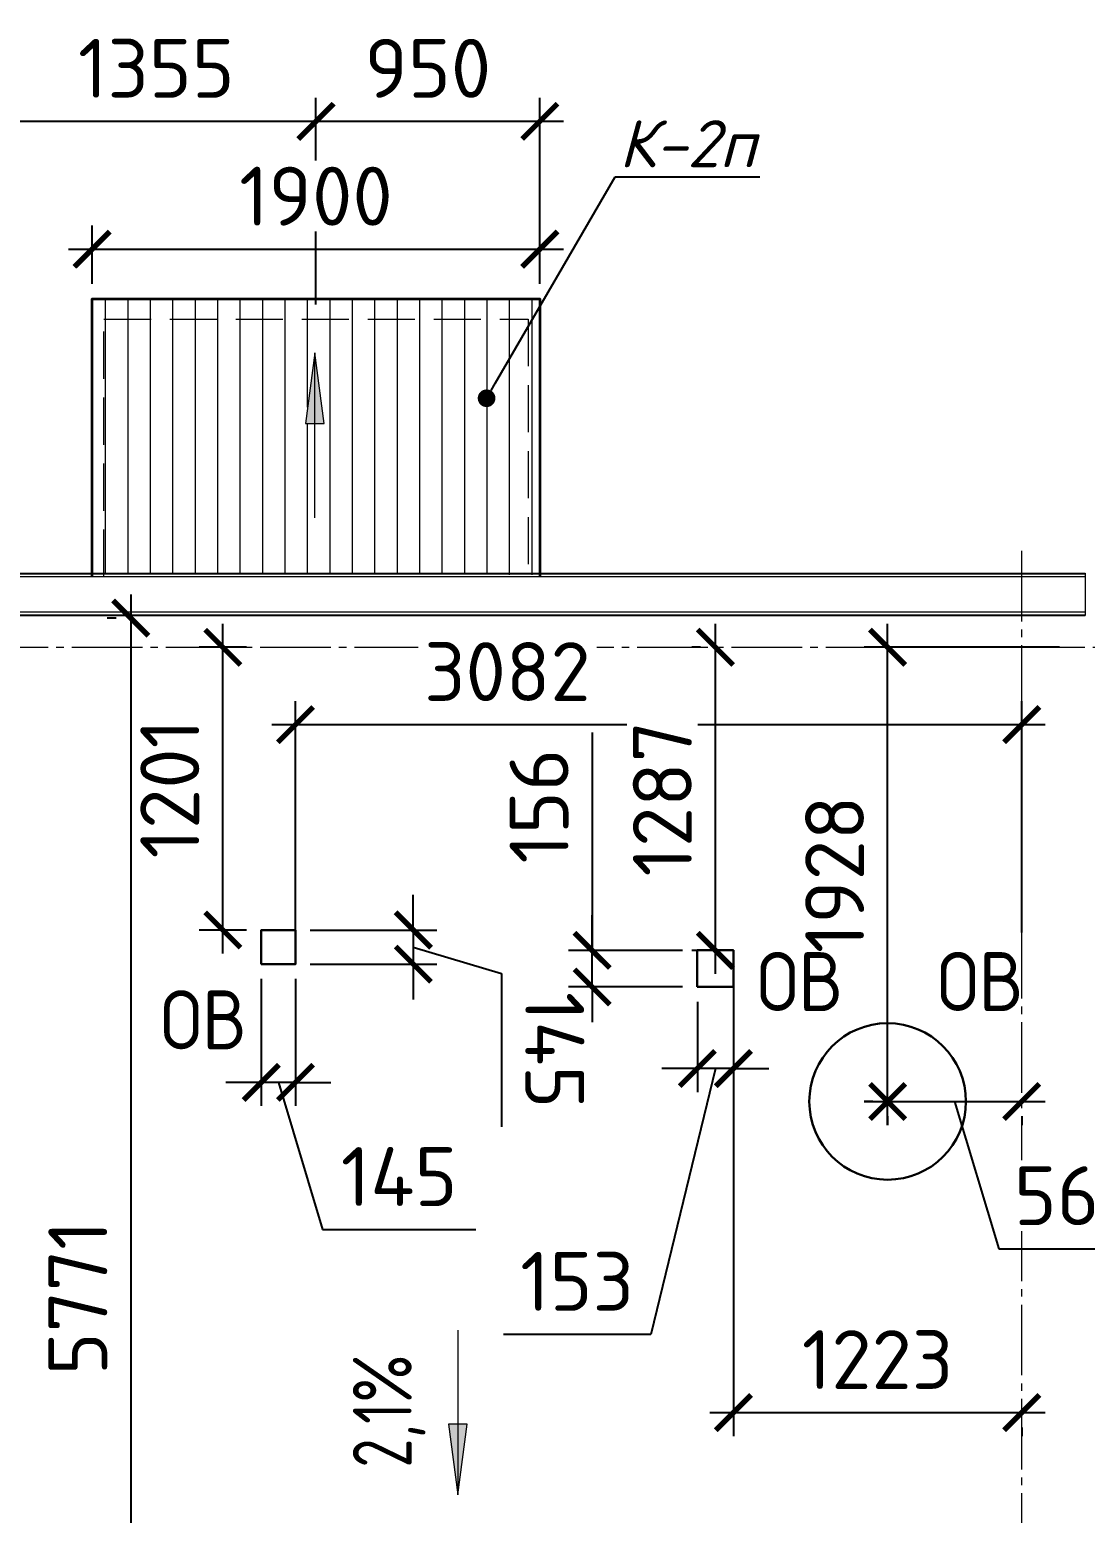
# Model space of a CAD drawing. Header units: millimetres. Extents: x -263990 to 193903, y -164417 to 240530.
# Drawn here: x -115247 to -110767, y -41706 to -35407 of the extents above; entities that cross this region are included whole.
import ezdxf
from ezdxf import colors
from ezdxf.entities.mleader import LeaderData, LeaderLine
from ezdxf.math import Vec2, Vec3

# ---------------------------------------------------------------- set-up
doc = ezdxf.new("R2010")
doc.units = ezdxf.units.MM
doc.header["$LTSCALE"] = 20
doc.linetypes.add('CENTER', pattern=[20, 15, -1.7, 1.6, -1.7])
doc.linetypes.add('DASHED', pattern=[7, 5, -2, 0])
doc.layers.get('0').update_dxf_attribs({"lineweight": 0})
doc.layers.get('Defpoints').update_dxf_attribs({"color": 4})
doc.layers.add('_4-3_ маркировка на кладочных планах АР', color=7, linetype='Continuous')
for name, color, linetype, lineweight in [('Козырьки контур', 7, 'DASHED', 18), ('Контур покрытие козырьков', 7, 'Continuous', 35), ('Линии1', 7, 'Continuous', 30), ('Оси', 7, 'CENTER', 9), ('Размеры', 7, 'Continuous', 9), ('Уклоны в точках', 7, 'Continuous', 9), ('ФЭ парапет', 7, 'Continuous', 18), ('Штриховка козырьки', 252, 'Continuous', 0)]:
    doc.layers.add(name, color=color, linetype=linetype, lineweight=lineweight)
doc.styles.add('GOST Common_2', font='gost-common.ttf', dxfattribs={"width": 0.9, "height": 250})
doc.styles.add('ISOCPEUR', font='isocpeur.ttf', dxfattribs={"width": 0.9, "height": 250})
doc.styles.add('PDF ISOCPEUR', font='isocpeur.ttf')
doc.styles.add('PDF ISOCPEUR Italic', font='isocpeui.ttf')
doc.dimstyles.new('СПДС размеры', dxfattribs={"dimscale": 100, "dimtxt": 2.5, "dimasz": 1.5, "dimexe": 1, "dimexo": 0.625, "dimgap": 1, "dimtad": 1, "dimdec": 0, "dimtxsty": 'PDF ISOCPEUR', "dimblk": 'ARCHTICK', "dimcen": 2.5, "dimdle": 1, "dimadec": 0, "dimazin": 2, "dimtfac": 0.75, "dimtdec": 0, "dimtmove": 1, "dimatfit": 3, "dimfxl": 1, "dimtfill": 1, "dimtolj": 1, "dimarcsym": 1})

# ---------------------------------------------------------------- blocks, each defined once
blk = doc.blocks.new('*U535')
at = {"layer": 'ФЭ парапет'}
for p, q in [((0, -180.1), (0, 0)), ((14805, 0), (0, 0)), ((14805, -2.6), (0, -2.6)), ((14805, -15), (0, -15)), ((14805, -165.1), (0, -165.1)), ((14805, -177.5), (0, -177.5)), ((14805, -180.1), (0, -180.1))]:
    blk.add_line(p, q, dxfattribs=at)
blk = doc.blocks.new('_ArchTick')
at = {"color": 0, "linetype": 'ByBlock', "const_width": 0.15}
blk.add_lwpolyline([(-0.5, -0.5), (0.5, 0.5)], dxfattribs=at)
blk = doc.blocks.new('*D568')
at = {"layer": 'Defpoints', "color": 0, "transparency": 16777216}
for p in [(-114263.9, -39374.9), (-114118.9, -39374.9), (-114263.9, -39876.7)]:
    blk.add_point(p, dxfattribs=at)
at = {"layer": 'Размеры', "color": 0, "lineweight": -2, "transparency": 16777216}
for p, q in [((-114263.9, -39437.4), (-114263.9, -39976.7)), ((-114118.9, -39437.4), (-114118.9, -39976.7)), ((-114263.9, -39876.7), (-114413.9, -39876.7)), ((-114118.9, -39876.7), (-114263.9, -39876.7)), ((-114118.9, -39876.7), (-114263.9, -39876.7)), ((-114191.4, -39876.7), (-114003.9, -40501.7)), ((-114118.9, -39876.7), (-113968.9, -39876.7)), ((-114003.9, -40501.7), (-113353.9, -40501.7))]:
    blk.add_line(p, q, dxfattribs=at)
at = {"layer": 'Размеры', "color": 0, "lineweight": -2, "transparency": 16777216, "xscale": 150, "yscale": 150, "zscale": 150}
blk.add_blockref('_ArchTick', (-114263.9, -39876.7), dxfattribs=at)
at = {"layer": 'Размеры', "color": 0, "lineweight": -2, "transparency": 16777216, "xscale": 150, "yscale": 150, "zscale": 150, "rotation": 180}
blk.add_blockref('_ArchTick', (-114118.9, -39876.7), dxfattribs=at)
at = {"layer": 'Размеры', "color": 0, "lineweight": 20, "transparency": 16777216, "insert": (-113678.9, -40276.7), "char_height": 250, "attachment_point": 5, "style": 'PDF ISOCPEUR', "bg_fill": 3, "box_fill_scale": 1.1, "bg_fill_color": 256, "bg_fill_true_color": 13158600, "bg_fill_transparency": 0}
blk.add_mtext('\\A1;145', dxfattribs=at)
blk = doc.blocks.new('*D569')
at = {"layer": 'Defpoints', "color": 0, "transparency": 16777216}
for p in [(-111036.9, -38357.8), (-114118.9, -39302.4), (-111036.9, -39302.4)]:
    blk.add_point(p, dxfattribs=at)
at = {"layer": 'Размеры', "color": 0, "lineweight": -2, "transparency": 16777216}
for p, q in [((-114118.9, -39239.9), (-114118.9, -38257.8)), ((-111036.9, -39239.9), (-111036.9, -38257.8)), ((-114218.9, -38357.8), (-110936.9, -38357.8))]:
    blk.add_line(p, q, dxfattribs=at)
at = {"layer": 'Размеры', "color": 0, "lineweight": -2, "transparency": 16777216, "xscale": 150, "yscale": 150, "zscale": 150, "rotation": 180}
blk.add_blockref('_ArchTick', (-114118.9, -38357.8), dxfattribs=at)
at = {"layer": 'Размеры', "color": 0, "lineweight": -2, "transparency": 16777216, "xscale": 150, "yscale": 150, "zscale": 150}
blk.add_blockref('_ArchTick', (-111036.9, -38357.8), dxfattribs=at)
at = {"layer": 'Размеры', "color": 0, "lineweight": 20, "transparency": 16777216, "insert": (-113219.6, -38132.8), "char_height": 250, "attachment_point": 5, "style": 'PDF ISOCPEUR', "bg_fill": 3, "box_fill_scale": 1.1, "bg_fill_color": 256, "bg_fill_true_color": 13158600, "bg_fill_transparency": 0}
blk.add_mtext('\\A1;3082', dxfattribs=at)
blk = doc.blocks.new('*D570')
at = {"layer": 'Defpoints', "color": 0, "transparency": 16777216}
for p in [(-114118.9, -39229.9), (-114118.9, -39374.9), (-113618.8, -39374.9)]:
    blk.add_point(p, dxfattribs=at)
at = {"layer": 'Размеры', "color": 0, "lineweight": -2, "transparency": 16777216}
for p, q in [((-113618.8, -39229.9), (-113618.8, -39079.9)), ((-114056.4, -39229.9), (-113518.8, -39229.9)), ((-113618.8, -39229.9), (-113618.8, -39374.9)), ((-113618.8, -39229.9), (-113618.8, -39374.9)), ((-113618.8, -39302.4), (-113243.8, -39414.9)), ((-114056.4, -39374.9), (-113518.8, -39374.9)), ((-113618.8, -39374.9), (-113618.8, -39524.9)), ((-113243.8, -39414.9), (-113243.8, -40064.9))]:
    blk.add_line(p, q, dxfattribs=at)
at = {"layer": 'Размеры', "color": 0, "lineweight": -2, "transparency": 16777216, "xscale": 150, "yscale": 150, "zscale": 150}
for p, rotation in [((-113618.8, -39229.9), 270), ((-113618.8, -39374.9), 90)]:
    blk.add_blockref('_ArchTick', p, dxfattribs=dict(at, rotation=rotation))
at = {"layer": 'Размеры', "color": 0, "lineweight": 20, "transparency": 16777216, "insert": (-113018.8, -39739.9), "char_height": 250, "attachment_point": 5, "rotation": 270, "style": 'PDF ISOCPEUR', "bg_fill": 3, "box_fill_scale": 1.1, "bg_fill_color": 256, "bg_fill_true_color": 13158600, "bg_fill_transparency": 0}
blk.add_mtext('\\A1;145', dxfattribs=at)
blk = doc.blocks.new('*D557')
at = {"layer": 'Defpoints', "color": 0, "transparency": 16777216}
for p in [(-112260.3, -39393.9), (-111036.9, -41278.9), (-111036.9, -41278.9)]:
    blk.add_point(p, dxfattribs=at)
at = {"layer": 'Размеры', "color": 0, "lineweight": -2, "transparency": 16777216}
for p, q in [((-112260.3, -39456.4), (-112260.3, -41378.9)), ((-112360.3, -41278.9), (-110936.9, -41278.9)), ((-111036.9, -41341.4), (-111036.9, -41378.9))]:
    blk.add_line(p, q, dxfattribs=at)
at = {"layer": 'Размеры', "color": 0, "lineweight": -2, "transparency": 16777216, "xscale": 150, "yscale": 150, "zscale": 150, "rotation": 180}
blk.add_blockref('_ArchTick', (-112260.3, -41278.9), dxfattribs=at)
at = {"layer": 'Размеры', "color": 0, "lineweight": -2, "transparency": 16777216, "xscale": 150, "yscale": 150, "zscale": 150}
blk.add_blockref('_ArchTick', (-111036.9, -41278.9), dxfattribs=at)
at = {"layer": 'Размеры', "color": 0, "lineweight": 20, "transparency": 16777216, "insert": (-111648.6, -41053.9), "char_height": 250, "attachment_point": 5, "style": 'PDF ISOCPEUR', "bg_fill": 3, "box_fill_scale": 1.1, "bg_fill_color": 256, "bg_fill_true_color": 13158600, "bg_fill_transparency": 0}
blk.add_mtext('\\A1;1223', dxfattribs=at)
blk = doc.blocks.new('*D558')
at = {"layer": 'Defpoints', "color": 0, "transparency": 16777216}
for p in [(-112413.4, -39471.7), (-112260.3, -39471.7), (-112413.4, -39817.9)]:
    blk.add_point(p, dxfattribs=at)
at = {"layer": 'Размеры', "color": 0, "lineweight": -2, "transparency": 16777216}
for p, q in [((-112413.4, -39534.2), (-112413.4, -39917.9)), ((-112260.3, -39534.2), (-112260.3, -39917.9)), ((-112336.8, -39817.9), (-112611.1, -40946.7)), ((-112413.4, -39817.9), (-112563.4, -39817.9)), ((-112260.3, -39817.9), (-112413.4, -39817.9)), ((-112260.3, -39817.9), (-112413.4, -39817.9)), ((-112260.3, -39817.9), (-112110.3, -39817.9)), ((-112611.1, -40946.7), (-113236.1, -40946.7))]:
    blk.add_line(p, q, dxfattribs=at)
at = {"layer": 'Размеры', "color": 0, "lineweight": -2, "transparency": 16777216, "xscale": 150, "yscale": 150, "zscale": 150}
blk.add_blockref('_ArchTick', (-112413.4, -39817.9), dxfattribs=at)
at = {"layer": 'Размеры', "color": 0, "lineweight": -2, "transparency": 16777216, "xscale": 150, "yscale": 150, "zscale": 150, "rotation": 180}
blk.add_blockref('_ArchTick', (-112260.3, -39817.9), dxfattribs=at)
at = {"layer": 'Размеры', "color": 0, "lineweight": 20, "transparency": 16777216, "insert": (-112923.6, -40721.7), "char_height": 250, "attachment_point": 5, "style": 'PDF ISOCPEUR', "bg_fill": 3, "box_fill_scale": 1.1, "bg_fill_color": 256, "bg_fill_true_color": 13158600, "bg_fill_transparency": 0}
blk.add_mtext('\\A1;153', dxfattribs=at)
blk = doc.blocks.new('*D559')
at = {"layer": 'Defpoints', "color": 0, "transparency": 16777216}
for p in [(-111605.8, -39957.8, 25748.3), (-111036.9, -39957.8), (-111036.9, -39957.8)]:
    blk.add_point(p, dxfattribs=at)
at = {"layer": 'Размеры', "color": 0, "lineweight": -2, "transparency": 16777216}
for p, q in [((-111705.8, -39957.8), (-110936.9, -39957.8)), ((-111321.4, -39957.8), (-111133.9, -40582.8)), ((-111605.8, -40020.3), (-111605.8, -40057.8)), ((-111036.9, -40020.3), (-111036.9, -40057.8)), ((-111133.9, -40582.8), (-110458.9, -40582.8))]:
    blk.add_line(p, q, dxfattribs=at)
at = {"layer": 'Размеры', "color": 0, "lineweight": -2, "transparency": 16777216, "xscale": 150, "yscale": 150, "zscale": 150, "rotation": 180}
blk.add_blockref('_ArchTick', (-111605.8, -39957.8), dxfattribs=at)
at = {"layer": 'Размеры', "color": 0, "lineweight": -2, "transparency": 16777216, "xscale": 150, "yscale": 150, "zscale": 150}
blk.add_blockref('_ArchTick', (-111036.9, -39957.8), dxfattribs=at)
at = {"layer": 'Размеры', "color": 0, "lineweight": 20, "transparency": 16777216, "insert": (-110796.4, -40357.8), "char_height": 250, "attachment_point": 5, "style": 'PDF ISOCPEUR', "bg_fill": 3, "box_fill_scale": 1.1, "bg_fill_color": 256, "bg_fill_true_color": 13158600, "bg_fill_transparency": 0}
blk.add_mtext('\\A1;569', dxfattribs=at)
blk = doc.blocks.new('*D580')
at = {"layer": 'Defpoints', "color": 0, "transparency": 16777216}
for p in [(-114817.7, -37905.7), (-114817.7, -43677.1), (-113265.2, -43677.1)]:
    blk.add_point(p, dxfattribs=at)
at = {"layer": 'Размеры', "color": 0, "lineweight": -2, "transparency": 16777216}
for p, q in [((-114817.7, -37805.7), (-114817.7, -43777.1)), ((-114880.2, -37905.7), (-114917.7, -37905.7)), ((-113327.7, -43677.1), (-114917.7, -43677.1))]:
    blk.add_line(p, q, dxfattribs=at)
at = {"layer": 'Размеры', "color": 0, "lineweight": -2, "transparency": 16777216, "xscale": 150, "yscale": 150, "zscale": 150}
for p, rotation in [((-114817.7, -37905.7), 90), ((-114817.7, -43677.1), 270)]:
    blk.add_blockref('_ArchTick', p, dxfattribs=dict(at, rotation=rotation))
at = {"layer": 'Размеры', "color": 0, "transparency": 16777216, "insert": (-115042.7, -40791.4), "char_height": 250, "attachment_point": 5, "rotation": 90, "style": 'PDF ISOCPEUR', "bg_fill": 3, "box_fill_scale": 1.1, "bg_fill_color": 256, "bg_fill_true_color": 13158600, "bg_fill_transparency": 0}
blk.add_mtext('\\A1;5771', dxfattribs=at)
blk = doc.blocks.new('*D582')
at = {"layer": 'Defpoints', "color": 0, "transparency": 16777216}
for p in [(-111605.7, -38029.4), (-110813.4, -38029.4), (-111605.7, -39957.8)]:
    blk.add_point(p, dxfattribs=at)
at = {"layer": 'Размеры', "color": 0, "lineweight": -2, "transparency": 16777216}
for p, q in [((-111605.7, -40057.8), (-111605.7, -37929.4)), ((-110875.9, -38029.4), (-111705.7, -38029.4)), ((-111668.2, -39957.8), (-111705.7, -39957.8))]:
    blk.add_line(p, q, dxfattribs=at)
at = {"layer": 'Размеры', "color": 0, "lineweight": -2, "transparency": 16777216, "xscale": 150, "yscale": 150, "zscale": 150}
for p, rotation in [((-111605.7, -38029.4), 90), ((-111605.7, -39957.8), 270)]:
    blk.add_blockref('_ArchTick', p, dxfattribs=dict(at, rotation=rotation))
at = {"layer": 'Размеры', "color": 0, "transparency": 16777216, "insert": (-111830.7, -38993.6), "char_height": 250, "attachment_point": 5, "rotation": 90, "style": 'PDF ISOCPEUR', "bg_fill": 3, "box_fill_scale": 1.1, "bg_fill_color": 256, "bg_fill_true_color": 13158600, "bg_fill_transparency": 0}
blk.add_mtext('\\A1;1928', dxfattribs=at)
blk = doc.blocks.new('*D583')
at = {"layer": 'Defpoints', "color": 0, "transparency": 16777216}
for p in [(-112860.1, -39316.1), (-112413.4, -39316.1), (-112413.4, -39471.7)]:
    blk.add_point(p, dxfattribs=at)
at = {"layer": 'Размеры', "color": 0, "lineweight": -2, "transparency": 16777216}
for p, q in [((-112860.1, -38391), (-112860.1, -39316.1)), ((-112860.1, -39316.1), (-112860.1, -39166.1)), ((-112475.9, -39316.1), (-112960.1, -39316.1)), ((-112860.1, -39471.7), (-112860.1, -39316.1)), ((-112860.1, -39471.7), (-112860.1, -39316.1)), ((-112475.9, -39471.7), (-112960.1, -39471.7)), ((-112860.1, -39471.7), (-112860.1, -39621.7))]:
    blk.add_line(p, q, dxfattribs=at)
at = {"layer": 'Размеры', "color": 0, "lineweight": -2, "transparency": 16777216, "xscale": 150, "yscale": 150, "zscale": 150}
for p, rotation in [((-112860.1, -39316.1), 270), ((-112860.1, -39471.7), 90)]:
    blk.add_blockref('_ArchTick', p, dxfattribs=dict(at, rotation=rotation))
at = {"layer": 'Размеры', "color": 0, "transparency": 16777216, "insert": (-113085.1, -38703.5), "char_height": 250, "attachment_point": 5, "rotation": 90, "style": 'PDF ISOCPEUR', "bg_fill": 3, "box_fill_scale": 1.1, "bg_fill_color": 256, "bg_fill_true_color": 13158600, "bg_fill_transparency": 0}
blk.add_mtext('\\A1;156', dxfattribs=at)
blk = doc.blocks.new('*D584')
at = {"layer": 'Defpoints', "color": 0, "transparency": 16777216}
for p in [(-112336.8, -38029.4), (-112336.8, -38029.4), (-112336.8, -39316.1)]:
    blk.add_point(p, dxfattribs=at)
at = {"layer": 'Размеры', "color": 0, "lineweight": -2, "transparency": 16777216}
for p, q in [((-112336.8, -39416.1), (-112336.8, -37929.4)), ((-112399.3, -38029.4), (-112436.8, -38029.4)), ((-112399.3, -39316.1), (-112436.8, -39316.1))]:
    blk.add_line(p, q, dxfattribs=at)
at = {"layer": 'Размеры', "color": 0, "lineweight": -2, "transparency": 16777216, "xscale": 150, "yscale": 150, "zscale": 150}
for p, rotation in [((-112336.8, -38029.4), 90), ((-112336.8, -39316.1), 270)]:
    blk.add_blockref('_ArchTick', p, dxfattribs=dict(at, rotation=rotation))
at = {"layer": 'Размеры', "color": 0, "transparency": 16777216, "insert": (-112561.8, -38672.7), "char_height": 250, "attachment_point": 5, "rotation": 90, "style": 'PDF ISOCPEUR', "bg_fill": 3, "box_fill_scale": 1.1, "bg_fill_color": 256, "bg_fill_true_color": 13158600, "bg_fill_transparency": 0}
blk.add_mtext('\\A1;1287', dxfattribs=at)
blk = doc.blocks.new('*D585')
at = {"layer": 'Defpoints', "color": 0, "transparency": 16777216}
for p in [(-114427.3, -38029.4), (-114263.9, -38029.4), (-114263.9, -39229.9)]:
    blk.add_point(p, dxfattribs=at)
at = {"layer": 'Размеры', "color": 0, "lineweight": -2, "transparency": 16777216}
for p, q in [((-114427.3, -39329.9), (-114427.3, -37929.4)), ((-114326.4, -38029.4), (-114527.3, -38029.4)), ((-114326.4, -39229.9), (-114527.3, -39229.9))]:
    blk.add_line(p, q, dxfattribs=at)
at = {"layer": 'Размеры', "color": 0, "lineweight": -2, "transparency": 16777216, "xscale": 150, "yscale": 150, "zscale": 150}
for p, rotation in [((-114427.3, -38029.4), 90), ((-114427.3, -39229.9), 270)]:
    blk.add_blockref('_ArchTick', p, dxfattribs=dict(at, rotation=rotation))
at = {"layer": 'Размеры', "color": 0, "transparency": 16777216, "insert": (-114652.3, -38629.6), "char_height": 250, "attachment_point": 5, "rotation": 90, "style": 'PDF ISOCPEUR', "bg_fill": 3, "box_fill_scale": 1.1, "bg_fill_color": 256, "bg_fill_true_color": 13158600, "bg_fill_transparency": 0}
blk.add_mtext('\\A1;1201', dxfattribs=at)
blk = doc.blocks.new('*D657')
at = {"layer": 'Defpoints', "color": 0, "transparency": 16777216}
for p in [(-114031.9, -35796.2), (-114031.9, -36636.4), (-115386.9, -37595.4)]:
    blk.add_point(p, dxfattribs=at)
at = {"layer": 'Размеры', "color": 0, "lineweight": -2, "transparency": 16777216}
for p, q in [((-115386.9, -37532.9), (-115386.9, -35696.2)), ((-114031.9, -36573.9), (-114031.9, -35696.2)), ((-115486.9, -35796.2), (-113931.9, -35796.2))]:
    blk.add_line(p, q, dxfattribs=at)
at = {"layer": 'Размеры', "color": 0, "lineweight": -2, "transparency": 16777216, "xscale": 150, "yscale": 150, "zscale": 150, "rotation": 180}
blk.add_blockref('_ArchTick', (-115386.9, -35796.2), dxfattribs=at)
at = {"layer": 'Размеры', "color": 0, "lineweight": -2, "transparency": 16777216, "xscale": 150, "yscale": 150, "zscale": 150}
blk.add_blockref('_ArchTick', (-114031.9, -35796.2), dxfattribs=at)
at = {"layer": 'Размеры', "color": 0, "transparency": 16777216, "insert": (-114709.4, -35571.2), "char_height": 250, "attachment_point": 5, "style": 'PDF ISOCPEUR', "bg_fill": 3, "box_fill_scale": 1.1, "bg_fill_color": 256, "bg_fill_true_color": 13158600, "bg_fill_transparency": 0}
blk.add_mtext('\\A1;1355', dxfattribs=at)
blk = doc.blocks.new('_Dot')
at = {"color": 0, "linetype": 'ByBlock', "lineweight": -2}
blk.add_line((-0.5, 0), (-1, 0), dxfattribs=at)
at = {"color": 0, "linetype": 'ByBlock', "const_width": 0.5}
blk.add_lwpolyline([(-0.25, 0, 1), (0.25, 0, 1)], format="xyb", close=True, dxfattribs=at)
blk = doc.blocks.new('*D658')
at = {"layer": 'Defpoints', "color": 0, "transparency": 16777216}
for p in [(-113081.9, -36339), (-114981.9, -36549.4), (-113081.9, -36549.4)]:
    blk.add_point(p, dxfattribs=at)
at = {"layer": 'Размеры', "color": 0, "lineweight": -2, "transparency": 16777216}
for p, q in [((-114981.9, -36486.9), (-114981.9, -36239)), ((-113081.9, -36486.9), (-113081.9, -36239)), ((-115081.9, -36339), (-112981.9, -36339))]:
    blk.add_line(p, q, dxfattribs=at)
at = {"layer": 'Размеры', "color": 0, "lineweight": -2, "transparency": 16777216, "xscale": 150, "yscale": 150, "zscale": 150, "rotation": 180}
blk.add_blockref('_ArchTick', (-114981.9, -36339), dxfattribs=at)
at = {"layer": 'Размеры', "color": 0, "lineweight": -2, "transparency": 16777216, "xscale": 150, "yscale": 150, "zscale": 150}
blk.add_blockref('_ArchTick', (-113081.9, -36339), dxfattribs=at)
at = {"layer": 'Размеры', "color": 0, "transparency": 16777216, "insert": (-114031.9, -36114), "char_height": 250, "attachment_point": 5, "style": 'PDF ISOCPEUR', "bg_fill": 3, "box_fill_scale": 1.1, "bg_fill_color": 256, "bg_fill_true_color": 13158600, "bg_fill_transparency": 0}
blk.add_mtext('\\A1;1900', dxfattribs=at)
blk = doc.blocks.new('*D668')
at = {"layer": 'Defpoints', "color": 0, "transparency": 16777216}
for p in [(-114031.9, -35796.2), (-113081.9, -35796.2), (-113081.9, -36339)]:
    blk.add_point(p, dxfattribs=at)
at = {"layer": 'Размеры', "color": 0, "lineweight": -2, "transparency": 16777216}
for p, q in [((-114031.9, -35733.7), (-114031.9, -35696.2)), ((-113081.9, -36276.5), (-113081.9, -35696.2)), ((-114131.9, -35796.2), (-112981.9, -35796.2))]:
    blk.add_line(p, q, dxfattribs=at)
at = {"layer": 'Размеры', "color": 0, "lineweight": -2, "transparency": 16777216, "xscale": 150, "yscale": 150, "zscale": 150, "rotation": 180}
blk.add_blockref('_ArchTick', (-114031.9, -35796.2), dxfattribs=at)
at = {"layer": 'Размеры', "color": 0, "lineweight": -2, "transparency": 16777216, "xscale": 150, "yscale": 150, "zscale": 150}
blk.add_blockref('_ArchTick', (-113081.9, -35796.2), dxfattribs=at)
at = {"layer": 'Размеры', "color": 0, "transparency": 16777216, "insert": (-113556.9, -35571.2), "char_height": 250, "attachment_point": 5, "style": 'PDF ISOCPEUR', "bg_fill": 3, "box_fill_scale": 1.1, "bg_fill_color": 256, "bg_fill_true_color": 13158600, "bg_fill_transparency": 0}
blk.add_mtext('\\A1;950', dxfattribs=at)

msp = doc.modelspace()

# ---------------------------------------------------------------- hatches: boundary and pattern name
at = {"layer": 'Уклоны в точках', "lineweight": 20}
msp.add_hatch(color=7, dxfattribs=at).paths.add_polyline_path([(-113430.17358, -41628.52975), (-113390.67783, -41328.52975), (-113469.66933, -41328.52975)], flags=0)

# ---------------------------------------------------------------- linework, layer by layer
at = {"layer": 'Линии1', "color": 7}
msp.add_lwpolyline([(-114263.88228, -39374.89786), (-114118.88228, -39374.89786), (-114118.88228, -39229.89786), (-114263.88228, -39229.89786)], close=True, dxfattribs=at)
msp.add_circle((-111605.83118, -39957.76677, 25748.32682), 332.3187, dxfattribs=at)
at = {"layer": 'Оси', "color": 7, "lineweight": 5}
for p, q in [((-111036.88926, -54320.53519), (-111036.88926, -37595.41866)), ((-129068.41441, -38029.36437), (-79912.2678, -38029.36437))]:
    msp.add_line(p, q, dxfattribs=at)
at = {"layer": 'Уклоны в точках', "color": 7}
msp.add_line((-113430.17358, -40928.52975), (-113430.17358, -41628.52975), dxfattribs=at)
at = {"layer": 'Уклоны в точках', "color": 7, "lineweight": 20}
for p, q in [((-113390.67783, -41328.52975), (-113469.66933, -41328.52975)), ((-113469.66933, -41328.52975), (-113430.17358, -41628.52975)), ((-113430.17358, -41628.52975), (-113390.67783, -41328.52975))]:
    msp.add_line(p, q, dxfattribs=at)

# ---------------------------------------------------------------- block references
at = {"layer": 'ФЭ парапет', "rotation": 180}
msp.add_blockref('*U535', (-110766.88926, -37894.43517), dxfattribs=at)

# ---------------------------------------------------------------- texts
at = {"layer": 'Размеры', "color": 7, "lineweight": 20, "insert": (-113875.45614, -41512.3507), "char_height": 250, "width": 7627.6246254, "attachment_point": 1, "rotation": 89.999999995, "line_spacing_factor": 1.022761, "style": 'GOST Common_2'}
msp.add_mtext('2,1%', dxfattribs=at)

# ---------------------------------------------------------------- dimensions: what is measured, and where the dimension line sits
at = {"layer": 'Размеры'}
dim = msp.add_linear_dim(base=(-114031.88926, -35796.21827), p1=(-115386.88926, -37595.41866), p2=(-114031.88926, -36636.36437), dimstyle='СПДС размеры', dxfattribs=at)
dim.commit()
dim.dimension.update_dxf_attribs({"geometry": '*D657', "text_midpoint": (-114709.38926, -35571.21827)})

# ---------------------------------------------------------------- leaders
at = {"layer": '_4-3_ маркировка на кладочных планах АР'}
ml = msp.add_multileader_mtext('Standard', dxfattribs=at)
ml.set_content('К-2п', color=256, style='PDF ISOCPEUR Italic')
ml.set_leader_properties()
ml.set_arrow_properties(name='DOT')
ml.build(insert=Vec2(0, 0))
ml.multileader.update_dxf_attribs({"text_left_attachment_type": 6, "text_right_attachment_type": 6, "dogleg_length": 0.36, "arrow_head_size": 75})
ctx = ml.context
ctx.base_point, ctx.char_height, ctx.arrow_head_size, ctx.landing_gap_size, ctx.plane_origin = Vec3(-112761.18106, -36031.3), 200, 75, 15, Vec3(-114052.46852, -34165.68561)
ctx.left_attachment, ctx.right_attachment = 6, 6
notes = []
notes.append((ctx, [(0, (1, 1, 0), (-112761.54106, -36031.3), (1, 0), 0.36, [(0, [(-113307.75837, -36972.09111)], 0, [])])]))
ctx.mtext.insert, ctx.mtext.flow_direction = Vec3(-112746.18106, -35791.3), 5
for ctx, leaders in notes:
    for number, flags, end, landing, length, lines in leaders:
        leader = LeaderData()
        leader.index, (leader.has_last_leader_line, leader.has_dogleg_vector, leader.attachment_direction) = number, flags
        leader.last_leader_point, leader.dogleg_vector, leader.dogleg_length = Vec3(end), Vec3(landing), length
        for number, points, colour, breaks in lines:
            line = LeaderLine()
            line.index, line.vertices, line.color, line.breaks = number, Vec3.list(points), colors.encode_raw_color(colour), breaks
            leader.lines.append(line)
        ctx.leaders.append(leader)

# ---------------------------------------------------------------- next in the draw order: hatches: boundary and pattern name
at = {"layer": 'Уклоны в точках', "lineweight": 20}
msp.add_hatch(color=7, dxfattribs=at).paths.add_polyline_path([(-114036.84219, -36779.6219), (-114076.33794, -37079.6219), (-113997.34644, -37079.6219)], flags=0)
at = {"layer": 'Штриховка козырьки'}
h = msp.add_hatch(dxfattribs=at)
h.set_pattern_fill('ANSI31', color=256, scale=30, angle=45)
h.set_pattern_definition([(90, (-129592.97, -50844.34), (-95.25, 0), [])])
h.paths.add_polyline_path([(-113081.88926, -36556.86437), (-114981.88926, -36549.36437), (-114981.88926, -37714.36437), (-113081.88926, -37721.86437)])
h.paths.add_polyline_path([(-114076.33794, -37079.6219), (-114036.84219, -36779.6219), (-113997.34644, -37079.6219)], flags=16)
edge = h.paths.add_edge_path(flags=16)
edge.add_arc((-113631.24573, -37083.8219), 18.75, 0, 360)

# ---------------------------------------------------------------- next in the draw order: linework, layer by layer
at = {"layer": 'Козырьки контур', "ltscale": 2}
msp.add_lwpolyline([(-114931.88926, -37729.36437), (-114931.88926, -36636.36437), (-113131.88926, -36636.36437), (-113131.88926, -37729.36437)], dxfattribs=at)
at = {"layer": 'Контур покрытие козырьков'}
msp.add_lwpolyline([(-114981.88926, -37729.36437), (-114981.88926, -36549.36437), (-113081.88926, -36549.36437), (-113081.88926, -37729.36437)], dxfattribs=at)
at = {"layer": 'Уклоны в точках', "color": 7, "lineweight": 20}
for p, q in [((-114036.84219, -36779.6219), (-114076.33794, -37079.6219)), ((-113997.34644, -37079.6219), (-114036.84219, -36779.6219)), ((-114076.33794, -37079.6219), (-113997.34644, -37079.6219))]:
    msp.add_line(p, q, dxfattribs=at)
at = {"layer": 'Уклоны в точках', "color": 7}
msp.add_line((-114036.84219, -37479.6219), (-114036.84219, -36779.6219), dxfattribs=at)

# ---------------------------------------------------------------- next in the draw order: dimensions: what is measured, and where the dimension line sits
at = {"layer": 'Размеры'}
dim = msp.add_linear_dim(base=(-113081.88926, -35796.21827), p1=(-114031.88926, -35796.21827), p2=(-113081.88926, -36338.98051), dimstyle='СПДС размеры', dxfattribs=at)
dim.commit()
dim.dimension.update_dxf_attribs({"geometry": '*D668', "text_midpoint": (-113556.88926, -35571.21827)})
at = {"layer": 'Размеры', "color": 7, "lineweight": 20}
dim = msp.add_linear_dim(base=(-111036.88926, -38357.78492), p1=(-114118.88228, -39302.39786), p2=(-111036.88926, -39302.39786), dimstyle='СПДС размеры', dxfattribs=at)
dim.commit()
dim.dimension.update_dxf_attribs({"geometry": '*D569', "text_midpoint": (-113219.62492, -38357.78492), "dimtype": 160})
dim = msp.add_linear_dim(base=(-114263.88228, -39876.69925), p1=(-114118.88228, -39374.89786), p2=(-114263.88228, -39374.89786), dimstyle='СПДС размеры', dxfattribs=at)
dim.commit()
dim.dimension.update_dxf_attribs({"geometry": '*D568', "text_midpoint": (-113903.88228, -40276.69925)})

# ---------------------------------------------------------------- next in the draw order: linework, layer by layer
at = {"layer": 'Линии1', "color": 7}
msp.add_lwpolyline([(-112413.42991, -39471.70003), (-112260.25699, -39471.70003), (-112260.25699, -39316.08856), (-112413.42991, -39316.08856)], close=True, dxfattribs=at)

# ---------------------------------------------------------------- next in the draw order: texts
at = {"color": 7, "insert": (-114691.63267, -39486.19482), "char_height": 250, "width": 1266.66625, "attachment_point": 1, "rotation": 359.999999995, "style": 'ISOCPEUR'}
msp.add_mtext('ОВ', dxfattribs=at)

# ---------------------------------------------------------------- next in the draw order: dimensions: what is measured, and where the dimension line sits
at = {"layer": 'Размеры'}
dim = msp.add_linear_dim(base=(-113081.88926, -36338.98051), p1=(-114981.88926, -36549.36437), p2=(-113081.88926, -36549.36437), dimstyle='СПДС размеры', dxfattribs=at)
dim.commit()
dim.dimension.update_dxf_attribs({"geometry": '*D658', "text_midpoint": (-114031.88926, -36113.98051)})
at = {"layer": 'Размеры', "color": 7, "lineweight": 20}
dim = msp.add_linear_dim(base=(-113618.77193, -39374.89786), p1=(-114118.88228, -39229.89786), p2=(-114118.88228, -39374.89786), angle=90, dimstyle='СПДС размеры', dxfattribs=at)
dim.commit()
dim.dimension.update_dxf_attribs({"geometry": '*D570', "text_midpoint": (-113018.77193, -39514.89786)})

# ---------------------------------------------------------------- next in the draw order: dimensions: what is measured, and where the dimension line sits
dim = msp.add_linear_dim(base=(-111036.88926, -41278.86102), p1=(-112260.25699, -39393.8943), p2=(-111036.88926, -41278.86102), dimstyle='СПДС размеры', dxfattribs=at)
dim.commit()
dim.dimension.update_dxf_attribs({"geometry": '*D557', "text_midpoint": (-111648.57313, -41053.86102)})

# ---------------------------------------------------------------- next in the draw order: texts
at = {"color": 7, "insert": (-111395.33009, -39323.49102), "char_height": 250, "width": 1266.66625, "attachment_point": 1, "rotation": 359.999999995, "style": 'ISOCPEUR'}
msp.add_mtext('ОВ', dxfattribs=at)

# ---------------------------------------------------------------- next in the draw order: dimensions: what is measured, and where the dimension line sits
at = {"layer": 'Размеры', "color": 7, "lineweight": 20}
dim = msp.add_linear_dim(base=(-112413.42991, -39817.93138), p1=(-112260.25699, -39471.70003), p2=(-112413.42991, -39471.70003), dimstyle='СПДС размеры', dxfattribs=at)
dim.commit()
dim.dimension.update_dxf_attribs({"geometry": '*D558', "text_midpoint": (-112711.06323, -40946.67983), "dimtype": 160})
dim = msp.add_linear_dim(base=(-111036.88926, -39957.76677), p1=(-111605.83118, -39957.76677, 25748.32682), p2=(-111036.88926, -39957.76677), dimstyle='СПДС размеры', dxfattribs=at)
dim.commit()
dim.dimension.update_dxf_attribs({"geometry": '*D559', "text_midpoint": (-111033.86022, -40357.76677)})

# ---------------------------------------------------------------- next in the draw order: texts
at = {"color": 7, "insert": (-112160.61532, -39323.73943), "char_height": 250, "width": 1266.66625, "attachment_point": 1, "rotation": 359.999999995, "style": 'ISOCPEUR'}
msp.add_mtext('ОВ', dxfattribs=at)

# ---------------------------------------------------------------- next in the draw order: dimensions: what is measured, and where the dimension line sits
at = {"layer": 'Размеры'}
dim = msp.add_linear_dim(base=(-114817.73311, -43677.11906), p1=(-114817.73311, -37905.68635), p2=(-113265.17684, -43677.11906), angle=90, dimstyle='СПДС размеры', dxfattribs=at)
dim.commit()
dim.dimension.update_dxf_attribs({"geometry": '*D580', "text_midpoint": (-115042.73311, -40791.40271)})

# ---------------------------------------------------------------- next in the draw order: dimensions: what is measured, and where the dimension line sits
for base, p1, p2, picture, middle in [((-114427.31903, -38029.36437), (-114263.88228, -39229.89786), (-114263.88228, -38029.36437), '*D585', (-114652.31903, -38629.63112)), ((-111605.74118, -38029.36437), (-111605.74118, -39957.76677), (-110813.44922, -38029.36437), '*D582', (-111830.74118, -38993.56557))]:
    dim = msp.add_linear_dim(base=base, p1=p1, p2=p2, angle=90, dimstyle='СПДС размеры', dxfattribs=at)
    dim.commit()
    dim.dimension.update_dxf_attribs({"geometry": picture, "text_midpoint": middle})
dim = msp.add_linear_dim(base=(-112860.06905, -39316.08856), p1=(-112413.42991, -39471.70003), p2=(-112413.42991, -39316.08856), angle=89.99999999, dimstyle='СПДС размеры', dxfattribs=at)
dim.commit()
dim.dimension.update_dxf_attribs({"geometry": '*D583', "text_midpoint": (-112543.95831, -38703.47747), "dimtype": 161})

# ---------------------------------------------------------------- next in the draw order: dimensions: what is measured, and where the dimension line sits
dim = msp.add_aligned_dim(p1=(-112336.84345, -39316.08856), p2=(-112336.84345, -38029.36437), distance=0, dimstyle='СПДС размеры', dxfattribs=at)
dim.commit()
dim.dimension.update_dxf_attribs({"geometry": '*D584', "text_midpoint": (-112561.84345, -38672.72647)})

doc.saveas('drawing.dxf')
